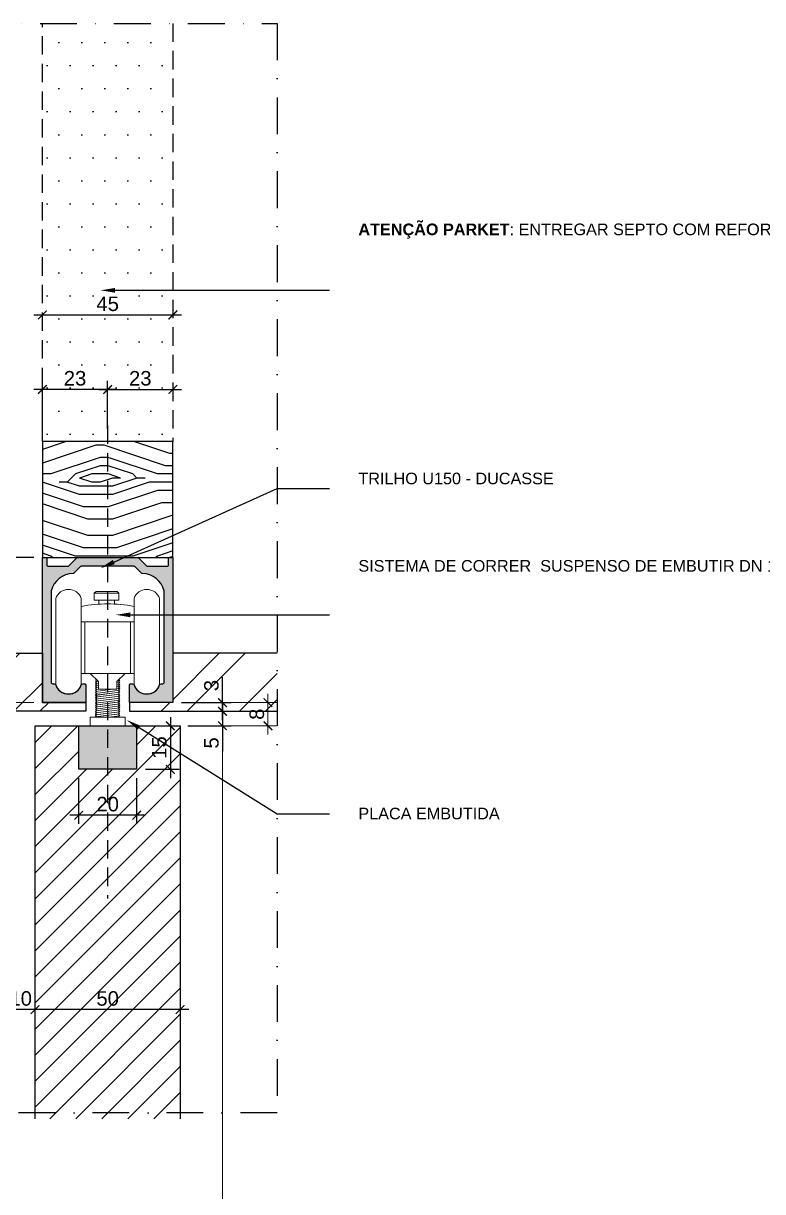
# Model space of a CAD drawing. Header units: millimetres. Extents: x -63251 to 507826, y 5339 to 217512.
# Drawn here: x 154524.6 to 154779.6, y 91849.6 to 92252.3 of the extents above; entities that cross this region are included whole.
import ezdxf
from ezdxf import colors
from ezdxf.entities.mleader import LeaderData, LeaderLine
from ezdxf.math import Vec2, Vec3

# ---------------------------------------------------------------- set-up
doc = ezdxf.new("R2010")
doc.units = ezdxf.units.MM
doc.header["$PDMODE"] = 3
doc.linetypes.add('TRAÇO 1-1', pattern=[9.525, 6.35, -3.175])
doc.linetypes.add('TRAÇO E PONTO 1-1', pattern=[25.4, 12.7, -6.35, 0, -6.35])
for name, color, linetype in [('A-ANNO-DIMS', 7, 'Continuous'), ('AC-EQUIPAMENTO', 7, 'Continuous'), ('COTAS', 9, 'Continuous'), ('FERRAGEM', 3, 'Continuous'), ('GESSO', 1, 'Continuous'), ('HACHURA', 21, 'Continuous'), ('MARCENARIA . M', 4, 'Continuous'), ('PROJEÇÃO', 8, 'Continuous'), ('TEXTO TRAÇO PONTO', 105, 'TRAÇO E PONTO 1-1')]:
    doc.layers.add(name, color=color, linetype=linetype)
doc.layers.add('ARQ-COTA', color=12, linetype='Continuous', lineweight=9)
doc.styles.add('1-1', font='arial.ttf', dxfattribs={"height": 0.2})
doc.styles.add('MEDIDA OFICIAL', font='ariblk.ttf')
doc.styles.add('PADRÃO', font='arial.ttf')
doc.dimstyles.new('1-2', dxfattribs={"dimscale": 2, "dimtxt": 2.5, "dimasz": 1.5, "dimexe": 1.5, "dimexo": 1.5, "dimtad": 1, "dimtxsty": 'PADRÃO', "dimblk": 'ARCHTICK', "dimcen": 2.5, "dimdle": 1.5, "dimclrd": 9, "dimclre": 9, "dimclrt": 6, "dimadec": 0, "dimazin": 0, "dimtfac": 1, "dimtmove": 0, "dimatfit": 3, "dimfxl": 1.25, "dimlwd": -1, "dimlwe": -1, "dimarcsym": 0})
doc.dimstyles.new('Med. Ofic.1-2', dxfattribs={"dimscale": 2, "dimtxt": 2.5, "dimasz": 1.5, "dimexe": 1.5, "dimexo": 1.5, "dimtad": 1, "dimtxsty": 'MEDIDA OFICIAL', "dimblk": 'ARCHTICK', "dimcen": 2.5, "dimdle": 1.5, "dimclrd": 9, "dimclre": 9, "dimclrt": 10, "dimadec": 0, "dimazin": 0, "dimtfac": 1, "dimtmove": 0, "dimatfit": 3, "dimfxl": 1.25, "dimlwd": -1, "dimlwe": -1, "dimarcsym": 0})

# ---------------------------------------------------------------- blocks, each defined once
blk = doc.blocks.new('_ArchTick')
at = {"color": 0, "linetype": 'ByBlock', "const_width": 0.15}
blk.add_lwpolyline([(-0.5, -0.5), (0.5, 0.5)], dxfattribs=at)
blk = doc.blocks.new('*D374')
at = {"layer": 'A-ANNO-DIMS', "color": 9, "transparency": 16777216}
for p, q in [((154581.31, 92015.14), (154596.29, 92015.14)), ((154593.29, 92018.14), (154593.29, 92010.14)), ((154581.31, 92010.14), (154596.29, 92010.14)), ((154593.29, 92010.14), (154593.29, 92001.33))]:
    blk.add_line(p, q, dxfattribs=at)
at = {"layer": 'Defpoints', "color": 0, "transparency": 16777216}
for p in [(154578.31, 92015.14), (154578.31, 92010.14), (154593.29, 92010.14)]:
    blk.add_point(p, dxfattribs=at)
at = {"layer": 'A-ANNO-DIMS', "color": 9, "transparency": 16777216, "xscale": 3, "yscale": 3, "zscale": 3}
for p, rotation in [((154593.29, 92015.14), 90), ((154593.29, 92010.14), 270)]:
    blk.add_blockref('_ArchTick', p, dxfattribs=dict(at, rotation=rotation))
at = {"layer": 'A-ANNO-DIMS', "color": 6, "transparency": 16777216, "insert": (154589.5, 92004.24), "char_height": 5, "attachment_point": 5, "rotation": 90, "style": 'PADRÃO'}
blk.add_mtext('5', dxfattribs=at)
blk = doc.blocks.new('*D375')
at = {"layer": 'A-ANNO-DIMS', "color": 9, "transparency": 16777216}
for p, q in [((154543.69, 91992.14), (154543.69, 91976.3)), ((154563.69, 91992.14), (154563.69, 91976.3)), ((154566.69, 91979.3), (154540.69, 91979.3))]:
    blk.add_line(p, q, dxfattribs=at)
at = {"layer": 'Defpoints', "color": 0, "transparency": 16777216}
for p in [(154543.69, 91995.14), (154563.69, 91995.14), (154543.69, 91979.3)]:
    blk.add_point(p, dxfattribs=at)
at = {"layer": 'A-ANNO-DIMS', "color": 9, "transparency": 16777216, "xscale": 3, "yscale": 3, "zscale": 3, "rotation": 180}
blk.add_blockref('_ArchTick', (154543.69, 91979.3), dxfattribs=at)
at = {"layer": 'A-ANNO-DIMS', "color": 9, "transparency": 16777216, "xscale": 3, "yscale": 3, "zscale": 3}
blk.add_blockref('_ArchTick', (154563.69, 91979.3), dxfattribs=at)
at = {"layer": 'A-ANNO-DIMS', "color": 6, "transparency": 16777216, "insert": (154553.69, 91983.11), "char_height": 5, "attachment_point": 5, "style": 'PADRÃO'}
blk.add_mtext('20', dxfattribs=at)
blk = doc.blocks.new('*D376')
at = {"layer": 'A-ANNO-DIMS', "color": 9, "transparency": 16777216}
for p, q in [((154575.31, 92013.14), (154575.31, 91992.14)), ((154566.69, 92010.14), (154578.31, 92010.14)), ((154566.69, 91995.14), (154578.31, 91995.14))]:
    blk.add_line(p, q, dxfattribs=at)
at = {"layer": 'Defpoints', "color": 0, "transparency": 16777216}
for p in [(154563.69, 92010.14), (154563.69, 91995.14), (154575.31, 91995.14)]:
    blk.add_point(p, dxfattribs=at)
at = {"layer": 'A-ANNO-DIMS', "color": 9, "transparency": 16777216, "xscale": 3, "yscale": 3, "zscale": 3}
for p, rotation in [((154575.31, 92010.14), 90), ((154575.31, 91995.14), 270)]:
    blk.add_blockref('_ArchTick', p, dxfattribs=dict(at, rotation=rotation))
at = {"layer": 'A-ANNO-DIMS', "color": 6, "transparency": 16777216, "insert": (154571.51, 92002.64), "char_height": 5, "attachment_point": 5, "rotation": 90, "style": 'PADRÃO'}
blk.add_mtext('15', dxfattribs=at)
blk = doc.blocks.new('*D377')
at = {"layer": 'A-ANNO-DIMS', "color": 9, "transparency": 16777216}
blk.add_line((154581.69, 91912.33), (154525.69, 91912.33), dxfattribs=at)
at = {"layer": 'Defpoints', "color": 0, "transparency": 16777216}
for p in [(154528.69, 91912.33), (154528.69, 91912.33), (154578.69, 91912.33)]:
    blk.add_point(p, dxfattribs=at)
at = {"layer": 'A-ANNO-DIMS', "color": 9, "transparency": 16777216, "xscale": 3, "yscale": 3, "zscale": 3, "rotation": 180}
blk.add_blockref('_ArchTick', (154528.69, 91912.33), dxfattribs=at)
at = {"layer": 'A-ANNO-DIMS', "color": 9, "transparency": 16777216, "xscale": 3, "yscale": 3, "zscale": 3}
blk.add_blockref('_ArchTick', (154578.69, 91912.33), dxfattribs=at)
at = {"layer": 'A-ANNO-DIMS', "color": 6, "transparency": 16777216, "insert": (154553.69, 91916.13), "char_height": 5, "attachment_point": 5, "style": 'PADRÃO'}
blk.add_mtext('50', dxfattribs=at)
blk = doc.blocks.new('*D378')
at = {"layer": 'A-ANNO-DIMS', "color": 9, "transparency": 16777216}
blk.add_line((154531.69, 91912.33), (154515.69, 91912.33), dxfattribs=at)
at = {"layer": 'Defpoints', "color": 0, "transparency": 16777216}
for p in [(154518.69, 91912.33), (154518.69, 91912.33), (154528.69, 91912.33)]:
    blk.add_point(p, dxfattribs=at)
at = {"layer": 'A-ANNO-DIMS', "color": 9, "transparency": 16777216, "xscale": 3, "yscale": 3, "zscale": 3, "rotation": 180}
blk.add_blockref('_ArchTick', (154518.69, 91912.33), dxfattribs=at)
at = {"layer": 'A-ANNO-DIMS', "color": 9, "transparency": 16777216, "xscale": 3, "yscale": 3, "zscale": 3}
blk.add_blockref('_ArchTick', (154528.69, 91912.33), dxfattribs=at)
at = {"layer": 'A-ANNO-DIMS', "color": 6, "transparency": 16777216, "insert": (154523.69, 91916.13), "char_height": 5, "attachment_point": 5, "style": 'PADRÃO'}
blk.add_mtext('10', dxfattribs=at)
blk = doc.blocks.new('*D499')
at = {"layer": 'A-ANNO-DIMS', "color": 9, "transparency": 16777216}
for p, q in [((154553.69, 92112.64), (154553.69, 92129.09)), ((154550.69, 92126.09), (154579.19, 92126.09))]:
    blk.add_line(p, q, dxfattribs=at)
at = {"layer": 'Defpoints', "color": 0, "transparency": 16777216}
for p in [(154576.19, 92126.09), (154576.19, 92126.09), (154553.69, 92109.64)]:
    blk.add_point(p, dxfattribs=at)
at = {"layer": 'A-ANNO-DIMS', "color": 9, "transparency": 16777216, "xscale": 3, "yscale": 3, "zscale": 3, "rotation": 180}
blk.add_blockref('_ArchTick', (154553.69, 92126.09), dxfattribs=at)
at = {"layer": 'A-ANNO-DIMS', "color": 9, "transparency": 16777216, "xscale": 3, "yscale": 3, "zscale": 3}
blk.add_blockref('_ArchTick', (154576.19, 92126.09), dxfattribs=at)
at = {"layer": 'A-ANNO-DIMS', "color": 6, "transparency": 16777216, "insert": (154564.94, 92129.9), "char_height": 5, "attachment_point": 5, "style": 'PADRÃO'}
blk.add_mtext('23', dxfattribs=at)
blk = doc.blocks.new('*D500')
at = {"layer": 'A-ANNO-DIMS', "color": 9, "transparency": 16777216}
for p, q in [((154531.19, 92112.64), (154531.19, 92129.09)), ((154553.69, 92112.64), (154553.69, 92129.09)), ((154556.69, 92126.09), (154528.19, 92126.09))]:
    blk.add_line(p, q, dxfattribs=at)
at = {"layer": 'Defpoints', "color": 0, "transparency": 16777216}
for p in [(154531.19, 92126.09), (154531.19, 92109.64), (154553.69, 92109.64)]:
    blk.add_point(p, dxfattribs=at)
at = {"layer": 'A-ANNO-DIMS', "color": 9, "transparency": 16777216, "xscale": 3, "yscale": 3, "zscale": 3, "rotation": 180}
blk.add_blockref('_ArchTick', (154531.19, 92126.09), dxfattribs=at)
at = {"layer": 'A-ANNO-DIMS', "color": 9, "transparency": 16777216, "xscale": 3, "yscale": 3, "zscale": 3}
blk.add_blockref('_ArchTick', (154553.69, 92126.09), dxfattribs=at)
at = {"layer": 'A-ANNO-DIMS', "color": 6, "transparency": 16777216, "insert": (154542.44, 92129.9), "char_height": 5, "attachment_point": 5, "style": 'PADRÃO'}
blk.add_mtext('23', dxfattribs=at)
blk = doc.blocks.new('*D501')
at = {"layer": 'A-ANNO-DIMS', "color": 9, "transparency": 16777216}
blk.add_line((154528.19, 92151.79), (154579.19, 92151.79), dxfattribs=at)
at = {"layer": 'Defpoints', "color": 0, "transparency": 16777216}
for p in [(154531.19, 92151.79), (154576.19, 92151.79), (154576.19, 92151.79)]:
    blk.add_point(p, dxfattribs=at)
at = {"layer": 'A-ANNO-DIMS', "color": 9, "transparency": 16777216, "xscale": 3, "yscale": 3, "zscale": 3, "rotation": 180}
blk.add_blockref('_ArchTick', (154531.19, 92151.79), dxfattribs=at)
at = {"layer": 'A-ANNO-DIMS', "color": 9, "transparency": 16777216, "xscale": 3, "yscale": 3, "zscale": 3}
blk.add_blockref('_ArchTick', (154576.19, 92151.79), dxfattribs=at)
at = {"layer": 'A-ANNO-DIMS', "color": 6, "transparency": 16777216, "insert": (154553.69, 92155.58), "char_height": 5, "attachment_point": 5, "style": 'PADRÃO'}
blk.add_mtext('45', dxfattribs=at)
blk = doc.blocks.new('*D502')
at = {"layer": 'COTAS', "color": 9, "linetype": 'Continuous', "transparency": 16777216}
blk.add_line((154458.82, 92071.14), (154458.82, 91530.67), dxfattribs=at)
at = {"layer": 'COTAS', "color": 9, "transparency": 16777216}
for p, q in [((154528.19, 92068.14), (154455.82, 92068.14)), ((154468.3, 91533.67), (154455.82, 91533.67))]:
    blk.add_line(p, q, dxfattribs=at)
at = {"layer": 'Defpoints', "color": 0, "transparency": 16777216}
for p in [(154531.19, 92068.14), (154458.82, 91533.67), (154471.3, 91533.67)]:
    blk.add_point(p, dxfattribs=at)
at = {"layer": 'COTAS', "color": 9, "transparency": 16777216, "xscale": 3, "yscale": 3, "zscale": 3}
for p, rotation in [((154458.82, 92068.14), 90), ((154458.82, 91533.67), 270)]:
    blk.add_blockref('_ArchTick', p, dxfattribs=dict(at, rotation=rotation))
at = {"layer": 'COTAS', "color": 10, "transparency": 16777216, "insert": (154454.98, 91800.91), "char_height": 5, "attachment_point": 5, "rotation": 90, "style": 'MEDIDA OFICIAL'}
blk.add_mtext('2978', dxfattribs=at)
blk = doc.blocks.new('*D504')
at = {"layer": 'ARQ-COTA', "color": 9, "transparency": 16777216}
for p, q in [((154511.79, 92071.14), (154511.79, 92015.14)), ((154528.19, 92068.14), (154508.79, 92068.14)), ((154528.19, 92018.14), (154508.79, 92018.14))]:
    blk.add_line(p, q, dxfattribs=at)
at = {"layer": 'Defpoints', "color": 0, "transparency": 16777216}
for p in [(154531.19, 92068.14), (154511.79, 92018.14), (154531.19, 92018.14)]:
    blk.add_point(p, dxfattribs=at)
at = {"layer": 'ARQ-COTA', "color": 9, "transparency": 16777216, "xscale": 3, "yscale": 3, "zscale": 3}
for p, rotation in [((154511.79, 92068.14), 90), ((154511.79, 92018.14), 270)]:
    blk.add_blockref('_ArchTick', p, dxfattribs=dict(at, rotation=rotation))
at = {"layer": 'ARQ-COTA', "color": 6, "transparency": 16777216, "insert": (154507.98, 92043.14), "char_height": 5, "attachment_point": 5, "rotation": 90, "style": 'PADRÃO'}
blk.add_mtext('50', dxfattribs=at)
blk = doc.blocks.new('*D508')
at = {"layer": 'A-ANNO-DIMS', "color": 9, "transparency": 16777216}
for p, q in [((154593.29, 92018.14), (154593.29, 92026.92)), ((154579.19, 92018.14), (154596.29, 92018.14)), ((154579.19, 92015.14), (154596.29, 92015.14)), ((154593.29, 92012.14), (154593.29, 92018.14))]:
    blk.add_line(p, q, dxfattribs=at)
at = {"layer": 'Defpoints', "color": 0, "transparency": 16777216}
for p in [(154576.19, 92018.14), (154576.19, 92015.14), (154593.29, 92018.14)]:
    blk.add_point(p, dxfattribs=at)
at = {"layer": 'A-ANNO-DIMS', "color": 9, "transparency": 16777216, "xscale": 3, "yscale": 3, "zscale": 3}
for p, rotation in [((154593.29, 92018.14), 90), ((154593.29, 92015.14), 270)]:
    blk.add_blockref('_ArchTick', p, dxfattribs=dict(at, rotation=rotation))
at = {"layer": 'A-ANNO-DIMS', "color": 6, "transparency": 16777216, "insert": (154589.49, 92024.03), "char_height": 5, "attachment_point": 5, "rotation": 90, "style": 'PADRÃO'}
blk.add_mtext('3', dxfattribs=at)
blk = doc.blocks.new('*D505')
at = {"layer": 'ARQ-COTA', "color": 9, "transparency": 16777216}
for p, q in [((154593.29, 92013.14), (154593.29, 91535.67)), ((154581.69, 92010.14), (154596.29, 92010.14)), ((154581.69, 91538.67), (154596.29, 91538.67))]:
    blk.add_line(p, q, dxfattribs=at)
at = {"layer": 'Defpoints', "color": 0, "transparency": 16777216}
for p in [(154578.69, 92010.14), (154578.69, 91538.67), (154593.29, 91538.67)]:
    blk.add_point(p, dxfattribs=at)
at = {"layer": 'ARQ-COTA', "color": 9, "transparency": 16777216, "xscale": 3, "yscale": 3, "zscale": 3}
for p, rotation in [((154593.29, 92010.14), 90), ((154593.29, 91538.67), 270)]:
    blk.add_blockref('_ArchTick', p, dxfattribs=dict(at, rotation=rotation))
at = {"layer": 'ARQ-COTA', "color": 6, "transparency": 16777216, "insert": (154589.49, 91774.41), "char_height": 5, "attachment_point": 5, "rotation": 90, "style": 'PADRÃO'}
blk.add_mtext('2915', dxfattribs=at)
blk = doc.blocks.new('*D507')
at = {"layer": 'ARQ-COTA', "color": 9, "transparency": 16777216}
for p, q in [((154608.96, 92007.14), (154608.96, 92021.14)), ((154579.19, 92018.14), (154611.96, 92018.14)), ((154581.69, 92010.14), (154611.96, 92010.14))]:
    blk.add_line(p, q, dxfattribs=at)
at = {"layer": 'Defpoints', "color": 0, "transparency": 16777216}
for p in [(154576.19, 92018.14), (154608.96, 92018.14), (154578.69, 92010.14)]:
    blk.add_point(p, dxfattribs=at)
at = {"layer": 'ARQ-COTA', "color": 9, "transparency": 16777216, "xscale": 3, "yscale": 3, "zscale": 3}
for p, rotation in [((154608.96, 92018.14), 90), ((154608.96, 92010.14), 270)]:
    blk.add_blockref('_ArchTick', p, dxfattribs=dict(at, rotation=rotation))
at = {"layer": 'ARQ-COTA', "color": 6, "transparency": 16777216, "insert": (154605.15, 92014.14), "char_height": 5, "attachment_point": 5, "rotation": 90, "style": 'PADRÃO'}
blk.add_mtext('8', dxfattribs=at)

msp = doc.modelspace()

# ---------------------------------------------------------------- hatches: boundary and pattern name
at = {"layer": 'AC-EQUIPAMENTO'}
h = msp.add_hatch(dxfattribs=at)
h.set_pattern_fill('ANSI31', color=8, scale=2)
h.set_pattern_definition([(45, (1453.0115, 3613.504), (-4.49012806, 4.49012806), [])])
h.paths.add_polyline_path([(154528.692, 91874.718), (154578.692, 91874.718), (154578.692, 92010.143), (154563.692, 92010.143), (154563.692, 91995.143), (154543.692, 91995.143), (154543.692, 92010.143), (154528.692, 92010.143)])
at = {"layer": 'HACHURA', "true_color": 0x636466}
h = msp.add_hatch(dxfattribs=at)
h.set_pattern_fill('PATRON00077', color=251, scale=40, angle=135, pattern_type=2)
h.set_pattern_definition([(135, (94431.41, -17138.35), (-56.568542, 4e-15), [2, -38]), (225, (94410.196, -17136.934), (-7e-15, -56.568542), [4, -36]), (180, (94418.68, -17139.762), (-28.284271, -28.284271), [2.828, -8.484, 2.828, -5.656, 19.8, -16.9725425]), (180, (94434.237, -17138.348), (-28.284271, -28.284271), [2.8284, -5.6568, 2.8284, -45.2549425]), (180, (94421.51, -17131.277), (-28.284271, -28.284271), [2.8284, -53.740142]), (180, (94420.095, -17127.035), (-28.284271, -28.284271), [2.8284, -53.740142]), (180, (94421.51, -17134.106), (-28.284271, -28.284271), [2.8284, -53.740142]), (180, (94421.51, -17136.934), (-28.284271, -28.284271), [5.6568, -50.911742]), (180, (94393.225, -17151.076), (-28.284271, -28.284271), [5.6568, -50.911742]), (180, (94422.923, -17141.177), (-28.284271, -28.284271), [11.3136, -45.254942]), (180, (94422.923, -17144.005), (-28.284271, -28.284271), [11.3136, -45.254942]), (180, (94396.053, -17134.106), (-28.284271, -28.284271), [11.3136, -45.254942]), (180, (94421.51, -17148.248), (-28.284271, -28.284271), [8.48528, -48.083262]), (180, (94422.923, -17158.147), (-28.284271, -28.284271), [8.48528, -48.083262]), (180, (94422.923, -17152.49), (-28.284271, -28.284271), [8.48528, -48.083262]), (180, (94396.053, -17142.59), (-28.284271, -28.284271), [14.142136, -42.426406]), (180, (94397.468, -17146.834), (-28.284271, -28.284271), [14.142136, -42.426406]), (180, (94401.71, -17136.934), (-28.284271, -28.284271), [19.79899, -36.769553]), (161.565051, (94425.752, -17138.348), (-28.2842713, 28.2842712), [4.472136, -84.970583]), (161.565051, (94411.61, -17141.177), (-28.2842713, 28.2842712), [4.472136, -84.970583]), (161.565051, (94415.852, -17139.762), (-28.2842713, 28.2842712), [4.472136, -84.970583]), (161.565051, (94429.995, -17136.934), (-28.2842713, 28.2842712), [8.944272, -80.498447]), (161.565051, (94411.61, -17144.005), (-28.2842713, 28.2842712), [13.416408, -76.026311]), (161.565051, (94413.024, -17148.248), (-28.2842713, 28.2842712), [17.888544, -71.554175]), (161.565051, (94414.438, -17152.49), (-28.2842713, 28.2842712), [17.888544, -71.554175]), (161.565051, (94410.196, -17165.218), (-28.2842713, 28.2842712), [17.888544, -71.554175]), (161.565051, (94413.024, -17162.39), (-28.2842713, 28.2842712), [22.36068, -67.082039]), (161.565051, (94414.438, -17158.147), (-28.2842713, 28.2842712), [22.36068, -67.082039]), (198.434949, (94415.852, -17136.934), (-28.2842712, -28.2842712), [4.472136, -84.970583]), (198.434949, (94422.923, -17138.348), (-28.2842712, -28.2842712), [4.472136, -84.970583]), (198.434949, (94431.409, -17138.348), (-28.2842712, -28.2842712), [8.944272, -80.498447]), (198.434949, (94418.68, -17134.106), (-28.2842712, -28.2842712), [8.944272, -80.498447]), (198.434949, (94435.651, -17139.762), (-28.2842712, -28.2842712), [13.416408, -76.026311]), (198.434949, (94438.48, -17142.591), (-28.2842712, -28.2842712), [17.888544, -71.554175]), (198.434949, (94411.61, -17118.55), (-28.2842712, -28.2842712), [17.888544, -71.554175]), (198.434949, (94418.68, -17131.277), (-28.2842712, -28.2842712), [17.888544, -71.554175]), (198.434949, (94415.852, -17122.792), (-28.2842712, -28.2842712), [22.36068, -67.082039]), (198.434949, (94417.267, -17127.035), (-28.2842712, -28.2842712), [22.36068, -67.082039])])
h.paths.add_polyline_path([(154576.192, 92068.143), (154576.192, 92108.143), (154531.192, 92108.143), (154531.192, 92068.143)])
at = {"layer": 'HACHURA'}
h = msp.add_hatch(dxfattribs=at)
h.set_pattern_fill('ANSI32', color=8, scale=2)
h.set_pattern_definition([(45, (-123679.203, 25838.422), (-13.4703842, 13.4703842), []), (45, (-123670.223, 25838.422), (-13.4703842, 13.4703842), [])])
h.paths.add_polyline_path([(154249.868, 92035.143), (154249.868, 92015.143), (154546.192, 92015.143), (154546.192, 92018.143), (154531.192, 92018.143), (154531.192, 92035.143)])
h = msp.add_hatch(dxfattribs=at)
h.set_pattern_fill('ANSI32', color=8, scale=2)
h.set_pattern_definition([(45, (-123709.204, 25838.422), (-13.4703842, 13.4703842), []), (45, (-123700.223, 25838.422), (-13.4703842, 13.4703842), [])])
h.paths.add_polyline_path([(154612.164, 92015.143), (154612.164, 92035.143), (154576.192, 92035.143), (154576.192, 92018.143), (154561.192, 92018.143), (154561.192, 92015.143)])
at = {"layer": 'MARCENARIA . M'}
h = msp.add_hatch(dxfattribs=at)
h.set_pattern_fill('DOTS', color=8, scale=5)
h.set_pattern_definition([(0, (37164.998, 62210.147), (3.96875, 7.9375), [0, -7.9375])])
h.paths.add_polyline_path([(154576.192, 92252.273), (154531.192, 92252.273), (154531.192, 92108.143), (154576.192, 92108.143)])
h = msp.add_hatch(color=8, dxfattribs=at)
h.dxf.hatch_style = 1
h.paths.add_polyline_path([(154535.778, 92024.279, 0.3360552), (154535.296, 92024.643), (154534.692, 92024.643, -0.4142136), (154534.192, 92025.143), (154534.192, 92056.643, -0.3352357), (154541.737, 92062.641, 0.1925047), (154542.079, 92062.787), (154544.288, 92064.997, -0.1989124), (154544.642, 92065.143), (154553.115, 92065.143, 0.2679492), (154553.548, 92065.393), (154553.692, 92065.643), (154553.836, 92065.393, 0.2679492), (154554.269, 92065.143), (154562.742, 92065.143, -0.1989124), (154563.096, 92064.997), (154565.306, 92062.787, 0.1925047), (154565.647, 92062.641, -0.3352357), (154573.192, 92056.643), (154573.192, 92025.143, -0.4142136), (154572.692, 92024.643), (154572.088, 92024.643, 0.3360552), (154571.607, 92024.279, -0.3533018), (154567.192, 92021.143, -0.3533018), (154562.778, 92024.279, 0.3360552), (154562.296, 92024.643), (154561.692, 92024.643, 0.4142136), (154561.192, 92024.143), (154561.192, 92018.143), (154576.192, 92018.143), (154576.192, 92038.143), (154576.192, 92068.143), (154575.192, 92068.143, 0.4142136), (154574.692, 92067.643), (154574.692, 92065.643, -0.4142136), (154574.192, 92065.143), (154567.399, 92065.143, -0.1989124), (154567.046, 92065.29), (154564.339, 92067.997, 0.1989124), (154563.985, 92068.143), (154543.399, 92068.143, 0.1989124), (154543.046, 92067.997), (154540.339, 92065.29, -0.1989124), (154539.985, 92065.143), (154534.192, 92065.143), (154533.192, 92065.143, -0.4142136), (154532.692, 92065.643), (154532.692, 92067.643, 0.4142136), (154532.192, 92068.143), (154531.192, 92068.143), (154531.192, 92018.143), (154546.192, 92018.143), (154546.192, 92024.143, 0.4142136), (154545.692, 92024.643), (154545.088, 92024.643, 0.3360552), (154544.607, 92024.279, -0.3533018), (154540.192, 92021.143, -0.3533018)])
h = msp.add_hatch(color=8, dxfattribs=at)
h.dxf.hatch_style = 1
h.paths.add_polyline_path([(154543.692, 92010.143), (154543.692, 91995.143), (154563.692, 91995.143), (154563.692, 92010.143)])

# ---------------------------------------------------------------- linework, layer by layer
at = {"layer": 'FERRAGEM', "color": 1, "lineweight": 5}
for p, q in [((154544.607, 92045.981), (154562.778, 92045.981)), ((154544.607, 92028.182), (154547.691, 92028.182)), ((154559.694, 92028.182), (154562.778, 92028.182)), ((154553.692, 92015.143), (154553.692, 92012.143)), ((154553.692, 92015.143), (154553.692, 92012.143))]:
    msp.add_line(p, q, dxfattribs=at)
at = {"layer": 'FERRAGEM'}
for points in [[(154531.192, 92068.143), (154576.192, 92068.143), (154576.192, 92108.143), (154531.192, 92108.143)], [(154543.692, 92010.143), (154563.692, 92010.143), (154563.692, 91995.143), (154543.692, 91995.143)]]:
    msp.add_lwpolyline(points, close=True, dxfattribs=at)
msp.add_lwpolyline([(154540.192, 92021.143, 0.3533018), (154544.607, 92024.279, -0.3360552), (154545.088, 92024.643), (154545.692, 92024.643, -0.4142136), (154546.192, 92024.143), (154546.192, 92018.143), (154531.192, 92018.143), (154531.192, 92068.143), (154532.192, 92068.143, -0.4142136), (154532.692, 92067.643), (154532.692, 92065.643, 0.4142136), (154533.192, 92065.143), (154534.192, 92065.143), (154539.985, 92065.143, 0.1989124), (154540.339, 92065.29), (154543.046, 92067.997, -0.1989124), (154543.399, 92068.143), (154563.985, 92068.143, -0.1989124), (154564.339, 92067.997), (154567.046, 92065.29, 0.1989124), (154567.399, 92065.143), (154574.192, 92065.143, 0.4142136), (154574.692, 92065.643), (154574.692, 92067.643, -0.4142136), (154575.192, 92068.143), (154576.192, 92068.143), (154576.192, 92018.143), (154561.192, 92018.143), (154561.192, 92024.143, -0.4142136), (154561.692, 92024.643), (154562.296, 92024.643, -0.3360552), (154562.778, 92024.279, 0.3533018), (154567.192, 92021.143, 0.3533018), (154571.607, 92024.279, -0.3360552), (154572.088, 92024.643), (154572.692, 92024.643, 0.4142136), (154573.192, 92025.143), (154573.192, 92056.643, 0.3352357), (154565.647, 92062.641, -0.1925047), (154565.306, 92062.787), (154563.096, 92064.997, 0.1989124), (154562.742, 92065.143), (154554.269, 92065.143, -0.2679492), (154553.836, 92065.393), (154553.692, 92065.643), (154553.548, 92065.393, -0.2679492), (154553.115, 92065.143), (154544.642, 92065.143, 0.1989124), (154544.288, 92064.997), (154542.079, 92062.787, -0.1925047), (154541.737, 92062.641, 0.3352357), (154534.192, 92056.643), (154534.192, 92025.143, 0.4142136), (154534.692, 92024.643), (154535.296, 92024.643, -0.3360552), (154535.778, 92024.279, 0.3533018), (154540.192, 92021.143, -0.3533018)], format="xyb", dxfattribs=at)
at = {"layer": 'FERRAGEM', "color": 1, "lineweight": 5}
for points in [[(154535.778, 92024.294), (154535.778, 92053.992, -0.7138097), (154544.607, 92053.992), (154544.607, 92024.294, -0.7138097)], [(154562.778, 92024.294), (154562.778, 92053.992, -0.7138097), (154571.607, 92053.992), (154571.607, 92024.294, -0.7138097)]]:
    msp.add_lwpolyline(points, format="xyb", close=True, dxfattribs=at)
for points in [[(154549.086, 92053.47), (154549.086, 92055.837), (154549.732, 92056.482), (154556.94, 92056.482), (154557.586, 92055.837), (154557.586, 92053.47)], [(154549.086, 92055.837), (154557.586, 92055.837)], [(154549.086, 92053.47), (154557.586, 92053.47)], [(154550.592, 92052.091), (154550.592, 92053.47)], [(154556.08, 92052.116), (154556.08, 92053.47)], [(154545.797, 92028.182), (154545.797, 92045.981), (154561.587, 92045.981), (154561.587, 92028.182), (154545.797, 92028.182)], [(154559.694, 92028.182), (154556.873, 92025.362), (154556.873, 92022.764), (154550.511, 92022.764), (154550.511, 92025.362), (154547.691, 92028.182)], [(154549.506, 92020.787), (154549.911, 92021.192), (154549.506, 92021.597), (154549.911, 92021.867), (154549.506, 92022.272), (154549.911, 92022.542), (154549.506, 92022.947), (154549.911, 92023.217), (154549.506, 92023.622), (154549.911, 92023.892), (154549.506, 92024.297), (154549.911, 92024.567), (154549.506, 92024.972), (154549.911, 92025.242), (154549.506, 92025.647), (154549.911, 92025.917), (154549.506, 92026.322), (154549.528, 92026.345)], [(154550.383, 92025.49), (154549.506, 92025.377)], [(154549.506, 92024.702), (154550.511, 92024.832)], [(154549.506, 92024.027), (154550.511, 92024.157)], [(154549.506, 92023.352), (154550.511, 92023.482)], [(154550.511, 92023.482), (154549.506, 92023.352)], [(154549.506, 92021.327), (154557.878, 92022.407), (154557.473, 92022.812), (154557.878, 92023.082)], [(154550.511, 92022.806), (154549.506, 92022.677)], [(154549.506, 92022.677), (154550.511, 92022.806)], [(154549.506, 92022.002), (154555.412, 92022.764)], [(154556.873, 92024.978), (154557.878, 92025.107), (154557.473, 92025.512), (154557.878, 92025.782)], [(154556.873, 92024.302), (154557.878, 92024.432), (154557.473, 92024.837), (154557.878, 92025.107)], [(154556.873, 92023.627), (154557.878, 92023.757), (154557.473, 92024.162), (154557.878, 92024.432), (154556.873, 92024.302)], [(154556.873, 92022.952), (154557.878, 92023.082), (154557.473, 92023.487), (154557.878, 92023.757), (154556.873, 92023.627)], [(154557.207, 92025.696), (154557.878, 92025.782), (154557.586, 92026.075)], [(154549.421, 92019.965), (154557.792, 92021.045), (154557.387, 92021.451), (154557.792, 92021.721), (154549.421, 92020.64)], [(154549.506, 92020.651), (154557.878, 92021.732), (154557.473, 92022.137), (154557.878, 92022.407)], [(154549.506, 92019.301), (154557.878, 92020.381), (154557.473, 92020.786), (154557.878, 92021.057), (154549.506, 92019.976)], [(154549.695, 92013.143), (154549.912, 92013.36), (154549.506, 92013.63), (154549.912, 92014.035), (154549.506, 92014.305), (154549.912, 92014.71), (154549.506, 92015.115), (154549.911, 92015.521), (154549.506, 92015.791), (154549.911, 92016.196), (154549.506, 92016.466), (154549.911, 92016.871), (154549.506, 92017.141), (154549.911, 92017.546), (154549.506, 92017.951), (154549.911, 92018.356), (154549.506, 92018.626), (154549.911, 92019.031), (154549.506, 92019.301), (154549.911, 92019.706), (154549.506, 92019.976), (154549.911, 92020.381), (154549.506, 92020.786)], [(154549.506, 92018.626), (154557.878, 92019.706), (154557.473, 92020.111), (154557.878, 92020.381)], [(154549.506, 92017.951), (154557.878, 92019.031), (154557.473, 92019.436), (154557.878, 92019.706)], [(154549.506, 92017.276), (154557.878, 92018.356), (154557.473, 92018.761), (154557.878, 92019.031)], [(154549.421, 92016.59), (154557.792, 92017.67), (154557.387, 92018.075), (154557.792, 92018.345), (154549.421, 92017.265)], [(154549.421, 92013.214), (154557.792, 92014.294), (154557.387, 92014.699), (154557.792, 92014.969), (154549.421, 92013.889)], [(154549.506, 92015.926), (154557.878, 92017.006), (154557.473, 92017.411), (154557.878, 92017.681), (154549.506, 92016.601)], [(154549.506, 92015.251), (154557.878, 92016.331), (154557.473, 92016.736), (154557.878, 92017.006)], [(154549.506, 92014.575), (154557.878, 92015.656), (154557.473, 92016.061), (154557.878, 92016.331)], [(154549.506, 92013.9), (154557.878, 92014.98), (154557.473, 92015.386), (154557.878, 92015.656)], [(154554.105, 92013.143), (154557.878, 92013.63), (154557.473, 92014.035), (154557.878, 92014.305), (154549.506, 92013.225)], [(154557.69, 92013.143), (154557.473, 92013.36), (154557.878, 92013.63)]]:
    msp.add_lwpolyline(points, dxfattribs=at)
msp.add_lwpolyline([(154547.691, 92013.143), (154559.694, 92013.143), (154559.694, 92010.143), (154547.691, 92010.143)], close=True, dxfattribs=at)
msp.add_arc((154553.692, 92005.204), 46.973, 78.84742, 101.15258, dxfattribs=at)
at = {"layer": 'GESSO', "color": 1}
for points in [[(154249.868, 92035.143), (154531.192, 92035.143), (154531.192, 92018.143), (154546.192, 92018.143), (154546.192, 92015.143), (154249.868, 92015.143)], [(154612.164, 92035.143), (154576.192, 92035.143), (154576.192, 92018.143), (154561.192, 92018.143), (154561.192, 92015.143), (154612.164, 92015.143)]]:
    msp.add_lwpolyline(points, dxfattribs=at)
at = {"layer": 'MARCENARIA . M', "color": 254, "linetype": 'TRAÇO 1-1'}
msp.add_line((154553.692, 92113.642), (154553.692, 91950.659), dxfattribs=at)
at = {"layer": 'MARCENARIA . M'}
msp.add_lwpolyline([(154528.692, 91874.718), (154528.692, 92010.143), (154578.692, 92010.143), (154578.692, 91874.718)], dxfattribs=at)
at = {"layer": 'PROJEÇÃO', "color": 8, "linetype": 'TRAÇO 1-1'}
msp.add_lwpolyline([(154576.192, 92252.273), (154576.192, 92108.143), (154531.192, 92108.143), (154531.192, 92252.273)], dxfattribs=at)
at = {"layer": 'TEXTO TRAÇO PONTO'}
msp.add_lwpolyline([(154249.868, 92252.273), (154612.164, 92252.273), (154612.164, 91876.718), (154249.868, 91876.718)], close=True, dxfattribs=at)

# ---------------------------------------------------------------- dimensions: what is measured, and where the dimension line sits
at = {"layer": 'A-ANNO-DIMS'}
for base, p1, p2, picture, middle in [((154576.192, 92151.786), (154531.192, 92151.786), (154576.192, 92151.786), '*D501', (154553.692, 92155.579)), ((154543.692, 91979.304), (154563.692, 91995.143), (154543.692, 91995.143), '*D375', (154553.692, 91983.107)), ((154528.692, 91912.326), (154578.692, 91912.326), (154528.692, 91912.326), '*D377', (154553.692, 91916.129))]:
    dim = msp.add_linear_dim(base=base, p1=p1, p2=p2, dimstyle='1-2', dxfattribs=at)
    dim.commit()
    dim.dimension.update_dxf_attribs({"geometry": picture, "text_midpoint": middle})
for base, p1, p2, override, picture, middle in [((154531.192128862, 92126.093826046), (154553.692128862, 92109.640516313), (154531.192128862, 92109.640581878), {"dimdec": 0}, '*D500', (154542.442128862, 92129.898396306)), ((154576.192128862, 92126.093826046), (154553.692128862, 92109.640516313), (154576.192128862, 92126.093826046), {"dimdec": 0}, '*D499', (154564.942128862, 92129.898396306)), ((154518.692, 91912.326), (154528.692, 91912.326), (154518.692, 91912.326), {"dimtmove": 1}, '*D378', (154523.692, 91916.129))]:
    dim = msp.add_linear_dim(base=base, p1=p1, p2=p2, dimstyle='1-2', override=override, dxfattribs=at)
    dim.commit()
    dim.dimension.update_dxf_attribs({"geometry": picture, "text_midpoint": middle})
for base, p1, p2, picture, middle in [((154593.292, 92018.143), (154576.192, 92015.143), (154576.192, 92018.143), '*D508', (154589.488, 92024.03)), ((154593.292, 92010.143), (154578.31, 92015.143), (154578.31, 92010.143), '*D374', (154589.5, 92004.236)), ((154575.31, 91995.143), (154563.692, 92010.143), (154563.692, 91995.143), '*D376', (154571.508, 92002.643))]:
    dim = msp.add_linear_dim(base=base, p1=p1, p2=p2, angle=90, dimstyle='1-2', dxfattribs=at)
    dim.commit()
    dim.dimension.update_dxf_attribs({"geometry": picture, "text_midpoint": middle})
at = {"layer": 'ARQ-COTA'}
for base, p1, p2, picture, middle in [((154511.787, 92018.143), (154531.192, 92068.143), (154531.192, 92018.143), '*D504', (154507.985, 92043.143)), ((154608.957, 92018.143), (154578.692, 92010.143), (154576.192, 92018.143), '*D507', (154605.154, 92014.143))]:
    dim = msp.add_linear_dim(base=base, p1=p1, p2=p2, angle=90, dimstyle='1-2', dxfattribs=at)
    dim.commit()
    dim.dimension.update_dxf_attribs({"geometry": picture, "text_midpoint": middle})
dim = msp.add_linear_dim(base=(154593.292, 91538.669), p1=(154578.692, 92010.143), p2=(154578.692, 91538.669), angle=90, text='2915', dimstyle='1-2', dxfattribs=at)
dim.commit()
dim.dimension.update_dxf_attribs({"geometry": '*D505', "text_midpoint": (154589.49, 91774.406)})
at = {"layer": 'COTAS'}
dim = msp.add_linear_dim(base=(154458.818, 91533.669), p1=(154531.192, 92068.143), p2=(154471.297, 91533.669), angle=90, text='2978', dimstyle='Med. Ofic.1-2', dxfattribs=at)
dim.commit()
dim.dimension.update_dxf_attribs({"geometry": '*D502', "text_midpoint": (154454.983, 91800.906)})

# ---------------------------------------------------------------- leaders
at = {"layer": 'COTAS', "ltscale": 0.4}
ml = msp.add_multileader_mtext('Standard', dxfattribs=at)
ml.set_content('BIT 5x5mm', color=105, style='1-1')
ml.set_leader_properties(color=256, linetype='ByLayer', lineweight=-1)
ml.build(insert=Vec2(0, 0))
ml.multileader.update_dxf_attribs({"text_left_attachment_type": 2, "text_right_attachment_type": 2, "dogleg_length": 0.36, "arrow_head_size": 2, "scale": 20})
ctx = ml.context
ctx.base_point, ctx.scale, ctx.arrow_head_size, ctx.landing_gap_size, ctx.plane_origin = Vec3(153146.432, 92232.573), 20, 2, 4, Vec3(153251.202, 92190.361)
ctx.left_attachment, ctx.right_attachment = 2, 2
notes = []
notes.append((ctx, [(0, (1, 1, 0), (153192.286, 92232.573), (-1, 0), 10.059, [(0, [(153192.271, 92218.865)], 0, [])])]))
ctx.mtext.insert, ctx.mtext.width, ctx.mtext.flow_direction = Vec3(153150.432, 92234.607), 80.51012, 5
at = {"layer": 'COTAS'}
ml = msp.add_multileader_mtext('Standard', dxfattribs=at)
ml.set_content('\\A1;{\\fArial|b1|i0|c0|p34;\\C10;ATENÇÃO PARKET}: ENTREGAR SEPTO COM REFORÇO PARA FIXAÇÃO DE BATENTE', color=105, style='1-1')
ml.set_leader_properties(color=256, linetype='ByLayer', lineweight=-1)
ml.build(insert=Vec2(0, 0))
ml.multileader.update_dxf_attribs({"text_left_attachment_type": 2, "text_right_attachment_type": 2, "dogleg_length": 0.9, "arrow_head_size": 5, "scale": 20})
ctx = ml.context
ctx.base_point, ctx.scale, ctx.arrow_head_size, ctx.landing_gap_size, ctx.plane_origin = Vec3(154135.586, 92182.254), 20, 5, 10, Vec3(153892.119, 90388.701)
ctx.left_attachment, ctx.right_attachment = 2, 2
notes.append((ctx, [(0, (1, 1, 0), (154117.586, 92182.254), (1, 0), 18, [(0, [(154056.686, 92182.254)], 0, [])])]))
ctx.mtext.insert, ctx.mtext.width, ctx.mtext.defined_height, ctx.mtext.flow_direction = Vec3(154145.586, 92205.256), 46.86663, 93.878, 5
ml = msp.add_multileader_mtext('Standard', dxfattribs=at)
ml.set_content('\\A1;{\\fArial|b1|i0|c0|p34;\\C10;ATENÇÃO PARKET}: ENTREGAR SEPTO COM REFORÇO PARA FIXAÇÃO DE BATENTE', color=105, style='1-1')
ml.set_leader_properties(color=256, linetype='ByLayer', lineweight=-1)
ml.build(insert=Vec2(0, 0))
ml.multileader.update_dxf_attribs({"text_left_attachment_type": 2, "text_right_attachment_type": 2, "dogleg_length": 0.9, "arrow_head_size": 5, "scale": 20})
ctx = ml.context
ctx.base_point, ctx.scale, ctx.arrow_head_size, ctx.landing_gap_size, ctx.plane_origin = Vec3(154630.164, 92160.258), 20, 5, 10, Vec3(154386.697, 90366.705)
ctx.left_attachment, ctx.right_attachment = 2, 2
notes.append((ctx, [(0, (1, 1, 0), (154612.164, 92160.258), (1, 0), 18, [(0, [(154551.264, 92160.258)], 0, [])])]))
ctx.mtext.insert, ctx.mtext.width, ctx.mtext.defined_height, ctx.mtext.flow_direction = Vec3(154640.164, 92183.26), 46.86663, 93.878, 5
ml = msp.add_multileader_mtext('Standard', dxfattribs=at)
ml.set_content('TRILHO U150 - DUCASSE', color=105, style='1-1')
ml.set_leader_properties(color=256, linetype='ByLayer', lineweight=-1)
ml.build(insert=Vec2(0, 0))
ml.multileader.update_dxf_attribs({"text_left_attachment_type": 2, "text_right_attachment_type": 2, "dogleg_length": 0.36, "arrow_head_size": 5, "scale": 20})
ctx = ml.context
ctx.base_point, ctx.scale, ctx.arrow_head_size, ctx.landing_gap_size, ctx.plane_origin = Vec3(154135.586, 92091.959), 20, 5, 10, Vec3(153947.357, 90213.437)
ctx.left_attachment, ctx.right_attachment = 2, 2
notes.append((ctx, [(0, (1, 1, 0), (154117.586, 92091.959), (1, 0), 18, [(0, [(154056.686, 92064.521)], 0, [])])]))
ctx.mtext.insert, ctx.mtext.width, ctx.mtext.defined_height, ctx.mtext.flow_direction = Vec3(154145.586, 92097.396), 47.70321, 39.94, 5
ml = msp.add_multileader_mtext('Standard', dxfattribs=at)
ml.set_content('TRILHO U150 - DUCASSE', color=105, style='1-1')
ml.set_leader_properties(color=256, linetype='ByLayer', lineweight=-1)
ml.build(insert=Vec2(0, 0))
ml.multileader.update_dxf_attribs({"text_left_attachment_type": 2, "text_right_attachment_type": 2, "dogleg_length": 0.36, "arrow_head_size": 5, "scale": 20})
ctx = ml.context
ctx.base_point, ctx.scale, ctx.arrow_head_size, ctx.landing_gap_size, ctx.plane_origin = Vec3(154630.164, 92091.959), 20, 5, 10, Vec3(154441.935, 90213.437)
ctx.left_attachment, ctx.right_attachment = 2, 2
notes.append((ctx, [(0, (1, 1, 0), (154612.164, 92091.959), (1, 0), 18, [(0, [(154551.264, 92064.521)], 0, [])])]))
ctx.mtext.insert, ctx.mtext.width, ctx.mtext.defined_height, ctx.mtext.flow_direction = Vec3(154640.164, 92097.396), 47.70321, 39.94, 5
ml = msp.add_multileader_mtext('Standard', dxfattribs=at)
ml.set_content('\\A1;{\\fArial|b1|i0|c0|p34;\\C10;ATENÇÃO OBRA}: AVANÇAR PLACA DE GESSO ATÉ BOCA DO TRILHO PARA ACABAMENTO ', color=105, style='1-1')
ml.set_leader_properties(color=256, linetype='ByLayer', lineweight=-1)
ml.build(insert=Vec2(0, 0))
ml.multileader.update_dxf_attribs({"text_left_attachment_type": 2, "text_right_attachment_type": 2, "dogleg_length": 0.9, "arrow_head_size": 5, "scale": 20})
ctx = ml.context
ctx.base_point, ctx.scale, ctx.arrow_head_size, ctx.landing_gap_size, ctx.plane_origin = Vec3(153854.375, 92062.342), 20, 5, 10, Vec3(154230.43, 90310.41)
ctx.left_attachment, ctx.right_attachment = 2, 2
notes.append((ctx, [(0, (1, 1, 0), (153951.445, 92062.342), (-1, 0), 18, [(0, [(154036.614, 92018.143)], 0, [])])]))
ctx.mtext.insert, ctx.mtext.width, ctx.mtext.defined_height, ctx.mtext.flow_direction = Vec3(153864.375, 92078.778), 63.38265, 93.878, 5
ml = msp.add_multileader_mtext('Standard', dxfattribs=at)
ml.set_content('\\pxt30;SISTEMA DE CORRER  SUSPENSO DE EMBUTIR DN 150 OCULTO COM FREIO', color=105, style='1-1')
ml.set_leader_properties(color=256, linetype='ByLayer', lineweight=-1)
ml.build(insert=Vec2(0, 0))
ml.multileader.update_dxf_attribs({"text_left_attachment_type": 2, "text_right_attachment_type": 2, "dogleg_length": 0.36, "arrow_head_size": 5, "scale": 20})
ctx = ml.context
ctx.base_point, ctx.scale, ctx.arrow_head_size, ctx.landing_gap_size, ctx.plane_origin = Vec3(154135.586, 92048.396), 20, 5, 10, Vec3(153947.357, 90155.438)
ctx.left_attachment, ctx.right_attachment = 2, 2
notes.append((ctx, [(0, (1, 1, 0), (154117.586, 92048.396), (1, 0), 18, [(0, [(154061.943, 92048.396)], 0, [])])]))
ctx.mtext.insert, ctx.mtext.width, ctx.mtext.defined_height, ctx.mtext.flow_direction = Vec3(154145.586, 92067.281), 48.78496, 39.94, 5
ml = msp.add_multileader_mtext('Standard', dxfattribs=at)
ml.set_content('\\pxt30;SISTEMA DE CORRER  SUSPENSO DE EMBUTIR DN 150 OCULTO COM FREIO', color=105, style='1-1')
ml.set_leader_properties(color=256, linetype='ByLayer', lineweight=-1)
ml.build(insert=Vec2(0, 0))
ml.multileader.update_dxf_attribs({"text_left_attachment_type": 2, "text_right_attachment_type": 2, "dogleg_length": 0.36, "arrow_head_size": 5, "scale": 20})
ctx = ml.context
ctx.base_point, ctx.scale, ctx.arrow_head_size, ctx.landing_gap_size, ctx.plane_origin = Vec3(154630.164, 92048.396), 20, 5, 10, Vec3(154441.935, 90155.438)
ctx.left_attachment, ctx.right_attachment = 2, 2
notes.append((ctx, [(0, (1, 1, 0), (154612.164, 92048.396), (1, 0), 18, [(0, [(154556.521, 92048.396)], 0, [])])]))
ctx.mtext.insert, ctx.mtext.width, ctx.mtext.defined_height, ctx.mtext.flow_direction = Vec3(154640.164, 92067.281), 48.78496, 39.94, 5
ml = msp.add_multileader_mtext('Standard', dxfattribs=at)
ml.set_content('\\pxt30;PLACA EMBUTIDA', color=105, style='1-1')
ml.set_leader_properties(color=256, linetype='ByLayer', lineweight=-1)
ml.build(insert=Vec2(0, 0))
ml.multileader.update_dxf_attribs({"text_left_attachment_type": 2, "text_right_attachment_type": 2, "dogleg_length": 0.36, "arrow_head_size": 5, "scale": 20})
ctx = ml.context
ctx.base_point, ctx.scale, ctx.arrow_head_size, ctx.landing_gap_size, ctx.plane_origin = Vec3(154630.164, 91979.831), 20, 5, 10, Vec3(154441.935, 90061.51)
ctx.left_attachment, ctx.right_attachment = 2, 2
notes.append((ctx, [(0, (1, 1, 0), (154612.164, 91979.831), (1, 0), 18, [(0, [(154560.265, 92012.143)], 0, [])])]))
ctx.mtext.insert, ctx.mtext.width, ctx.mtext.defined_height, ctx.mtext.flow_direction = Vec3(154640.164, 91981.899), 118.32156, 39.94, 5
ml = msp.add_multileader_mtext('Standard', dxfattribs=at)
ml.set_content('\\pxt30;PLACA EMBUTIDA', color=105, style='1-1')
ml.set_leader_properties(color=256, linetype='ByLayer', lineweight=-1)
ml.build(insert=Vec2(0, 0))
ml.multileader.update_dxf_attribs({"text_left_attachment_type": 2, "text_right_attachment_type": 2, "dogleg_length": 0.36, "arrow_head_size": 5, "scale": 20})
ctx = ml.context
ctx.base_point, ctx.scale, ctx.arrow_head_size, ctx.landing_gap_size, ctx.plane_origin = Vec3(154135.586, 91965.296), 20, 5, 10, Vec3(153947.357, 90046.975)
ctx.left_attachment, ctx.right_attachment = 2, 2
notes.append((ctx, [(0, (1, 1, 0), (154117.586, 91965.296), (1, 0), 18, [(0, [(154065.687, 91997.609)], 0, [])])]))
ctx.mtext.insert, ctx.mtext.width, ctx.mtext.defined_height, ctx.mtext.flow_direction = Vec3(154145.586, 91967.364), 118.32156, 39.94, 5
for ctx, leaders in notes:
    for number, flags, end, landing, length, lines in leaders:
        leader = LeaderData()
        leader.index, (leader.has_last_leader_line, leader.has_dogleg_vector, leader.attachment_direction) = number, flags
        leader.last_leader_point, leader.dogleg_vector, leader.dogleg_length = Vec3(end), Vec3(landing), length
        for number, points, colour, breaks in lines:
            line = LeaderLine()
            line.index, line.vertices, line.color, line.breaks = number, Vec3.list(points), colors.encode_raw_color(colour), breaks
            leader.lines.append(line)
        ctx.leaders.append(leader)

doc.saveas('drawing.dxf')
